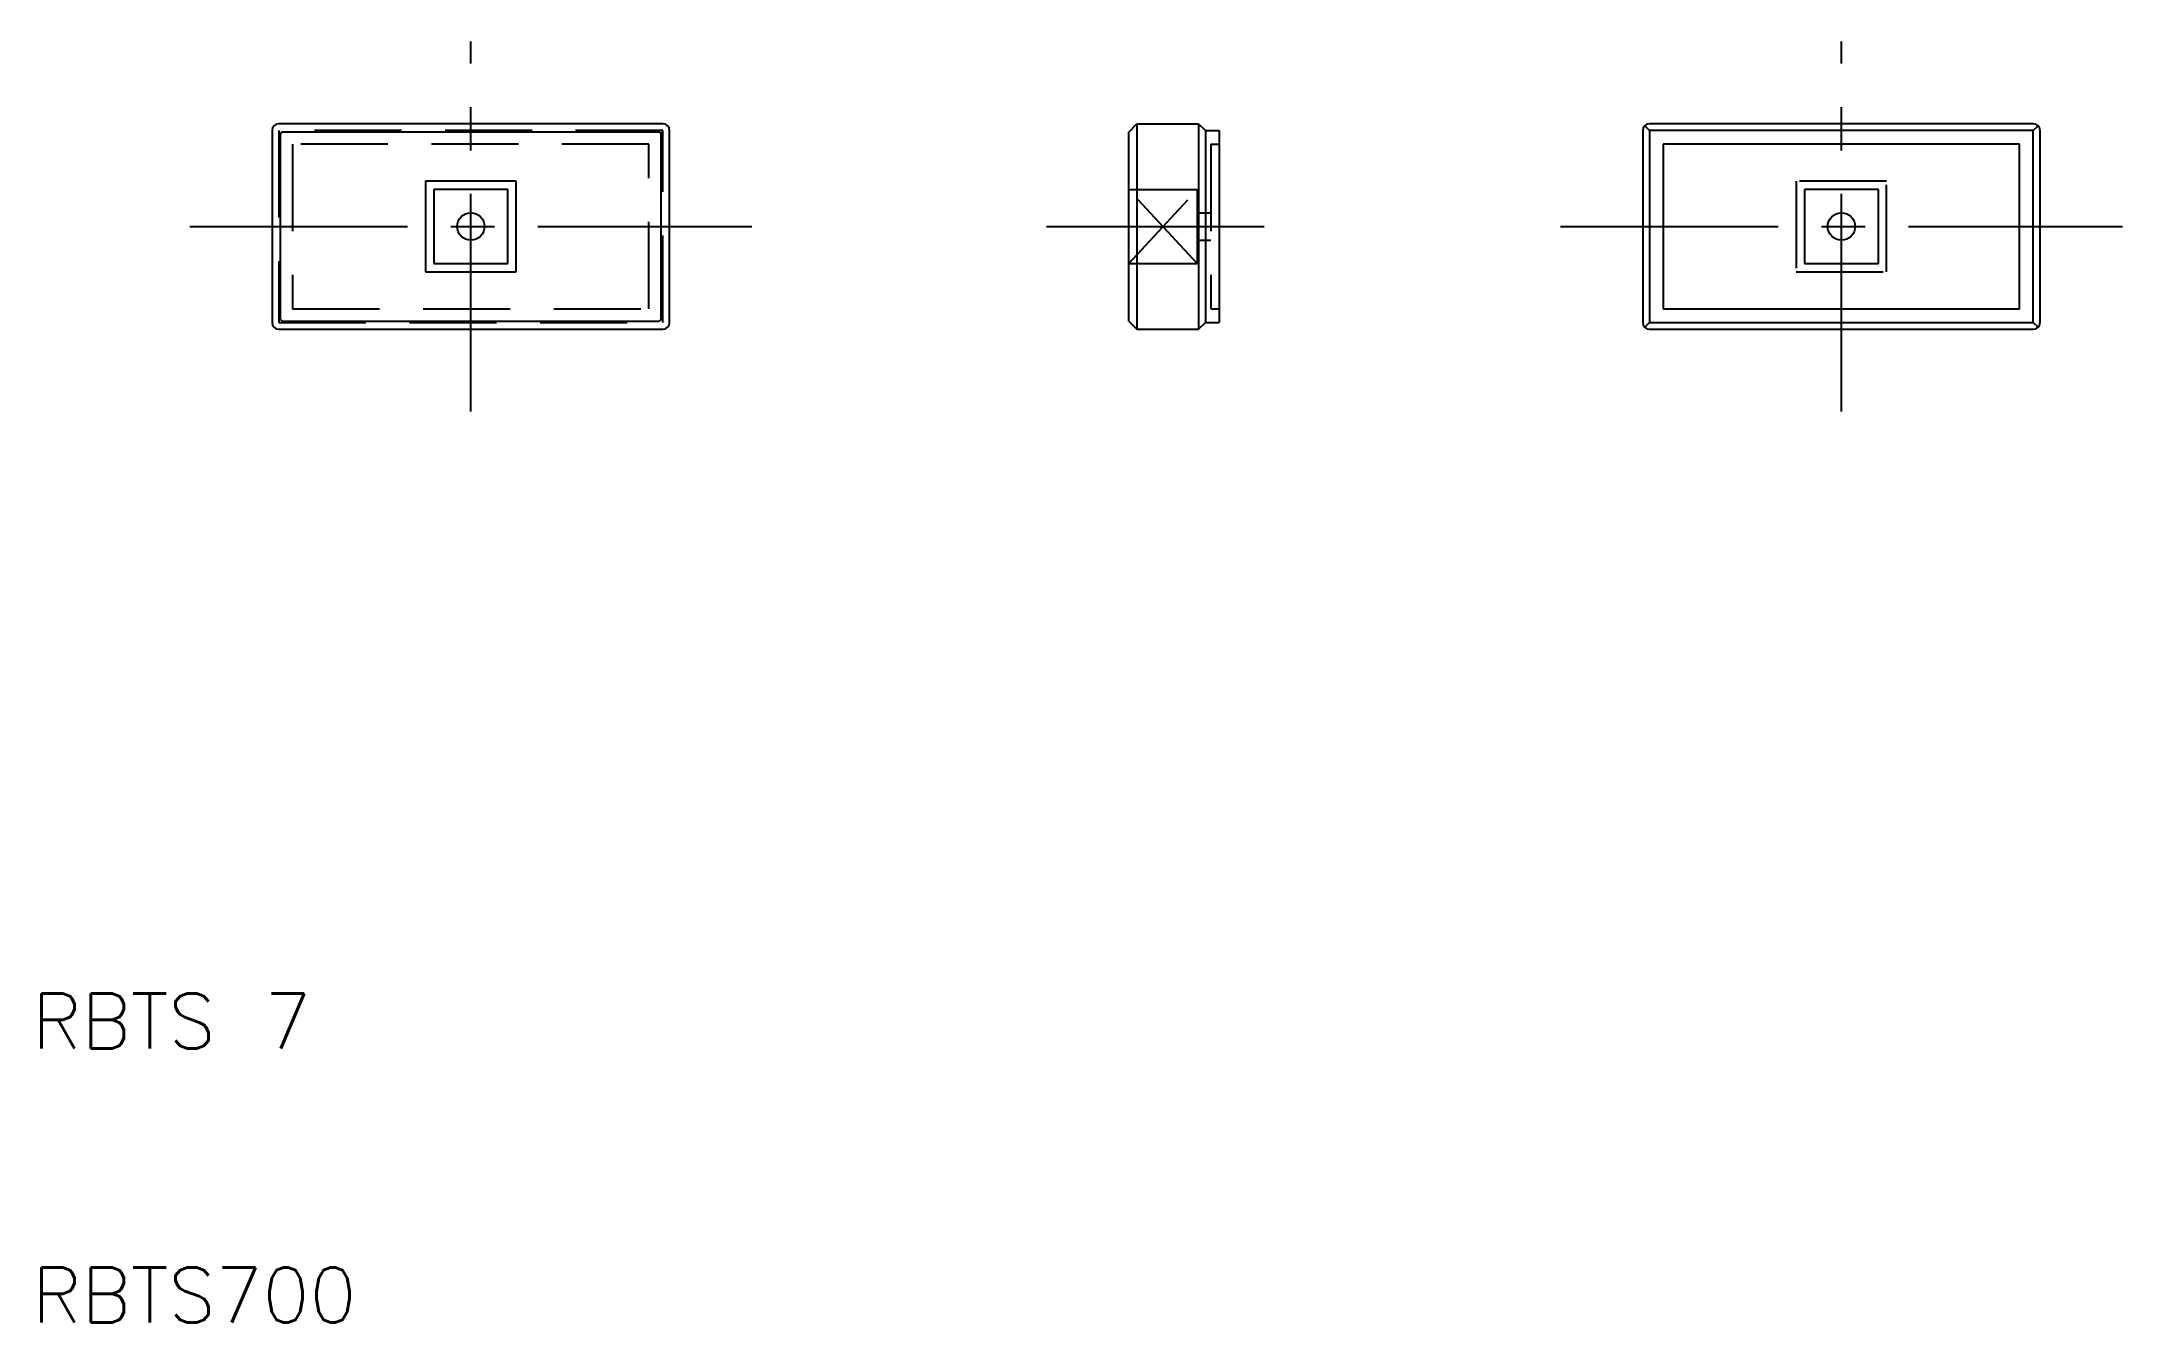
# Model space of a CAD drawing. Extents: x 10.3 to 86.2, y 10 to 56.8.
import ezdxf

# ---------------------------------------------------------------- set-up
doc = ezdxf.new("R2010")
doc.units = 0
doc.header["$LTSCALE"] = 0.25
doc.linetypes.add('CENTER', pattern=[50.8, 31.75, -6.35, 6.35, -6.35])
doc.linetypes.add('DASHED', pattern=[19.05, 12.7, -6.35])
doc.layers.get('0').update_dxf_attribs({"linetype": 'CONTINUOUS'})
doc.layers.add('CENTER', color=1, linetype='CENTER')
doc.styles.get("Standard").update_dxf_attribs({"font": 'txt.shx', "bigfont": 'extfont.shx'})

msp = doc.modelspace()

# ---------------------------------------------------------------- linework, layer by layer
for p, q in [((18.75, 53.5), (18.75, 46.5)), ((33, 53.75), (19, 53.75)), ((19.05, 53.35), (19.05, 46.65)), ((32.85, 53.45), (19.15, 53.45)), ((32.95, 46.65), (32.95, 53.35)), ((33.25, 46.5), (33.25, 53.5)), ((50, 53.45), (50.3, 53.75)), ((50, 46.55), (50, 53.45)), ((50.3, 53.75), (50.3, 46.25)), ((50.3, 53.75), (52.55, 53.75)), ((52.55, 53.75), (52.55, 46.25)), ((52.55, 53.75), (52.8, 53.5)), ((52.8, 53.5), (52.8, 46.5)), ((52.8, 53.5), (53.3, 53.5)), ((53.3, 53.5), (53.3, 46.5)), ((68.75, 53.5), (68.75, 46.5)), ((69, 53.5), (68.823, 53.677)), ((83, 53.75), (69, 53.75)), ((83, 53.5), (69, 53.5)), ((69, 53.5), (69, 46.5)), ((83, 53.5), (83.177, 53.677)), ((83, 46.5), (83, 53.5)), ((83.25, 46.5), (83.25, 53.5)), ((82.5, 53), (69.5, 53)), ((69.5, 53), (69.5, 47)), ((82.5, 47), (82.5, 53)), ((24.35, 51.65), (24.35, 48.35)), ((27.65, 51.65), (24.35, 51.65)), ((27.65, 48.35), (27.65, 51.65)), ((24.65, 51.35), (24.65, 48.65)), ((27.35, 51.35), (24.65, 51.35)), ((27.35, 48.65), (27.35, 51.35)), ((24.65, 48.65), (27.35, 48.65)), ((24.35, 48.35), (27.65, 48.35)), ((19.15, 46.55), (32.85, 46.55)), ((50, 46.55), (50.3, 46.25)), ((52.55, 46.25), (52.8, 46.5)), ((52.8, 46.5), (53.3, 46.5)), ((68.823, 46.323), (69, 46.5)), ((69, 46.5), (83, 46.5)), ((69.5, 47), (82.5, 47)), ((83.177, 46.323), (83, 46.5)), ((19, 46.25), (33, 46.25)), ((50.3, 46.25), (52.55, 46.25)), ((69, 46.25), (83, 46.25))]:
    msp.add_line(p, q)
at = {"color": 3, "linetype": 'DASHED'}
for p, q in [((33, 53.5), (19, 53.5)), ((19, 53.5), (19, 46.5)), ((33, 46.5), (33, 53.5)), ((32.5, 53), (19.5, 53)), ((19.5, 53), (19.5, 47)), ((32.5, 47), (32.5, 53)), ((53, 53), (53, 47)), ((53, 53), (53.3, 53)), ((74.35, 51.65), (74.35, 48.35)), ((77.65, 51.65), (74.35, 51.65)), ((77.65, 48.35), (77.65, 51.65)), ((50, 48.65), (52.5, 51.35)), ((52.5, 48.65), (50, 51.35)), ((50, 51.35), (52.5, 51.35)), ((52.5, 51.35), (52.5, 48.65)), ((74.65, 51.35), (74.65, 48.65)), ((77.35, 51.35), (74.65, 51.35)), ((77.35, 48.65), (77.35, 51.35)), ((52.5, 50.5), (53, 50.5)), ((52.5, 49.5), (53, 49.5)), ((50, 48.65), (52.5, 48.65)), ((74.65, 48.65), (77.35, 48.65)), ((74.35, 48.35), (77.65, 48.35)), ((19, 46.5), (33, 46.5)), ((19.5, 47), (32.5, 47)), ((53, 47), (53.3, 47))]:
    msp.add_line(p, q, dxfattribs=at)
for centre in [(26, 50), (76, 50)]:
    msp.add_circle(centre, 0.5)
for centre, radius, start, end in [((19, 53.5), 0.25, 90, 180), ((19.15, 53.35), 0.1, 90, 180), ((32.85, 53.35), 0.1, 0, 90), ((33, 53.5), 0.25, 0, 90), ((69, 53.5), 0.25, 90, 180), ((83, 53.5), 0.25, 0, 90), ((19, 46.5), 0.25, 180, 270), ((19.15, 46.65), 0.1, 180, 270), ((32.85, 46.65), 0.1, 270, 0), ((33, 46.5), 0.25, 270, 0), ((69, 46.5), 0.25, 180, 270), ((83, 46.5), 0.25, 270, 0)]:
    msp.add_arc(centre, radius, start, end)
at = {"layer": 'CENTER', "color": 1, "linetype": 'CENTER'}
for p, q in [((26, 43.25), (26, 56.75)), ((76, 43.25), (76, 56.75)), ((15.75, 50), (36.25, 50)), ((47, 50), (56.3, 50)), ((65.75, 50), (86.25, 50))]:
    msp.add_line(p, q, dxfattribs=at)

# ---------------------------------------------------------------- texts
for s, p in [('RBTS 7', (10, 20)), ('RBTS700', (10, 10))]:
    msp.add_text(s, height=2).set_placement(p)

doc.saveas('drawing.dxf')
